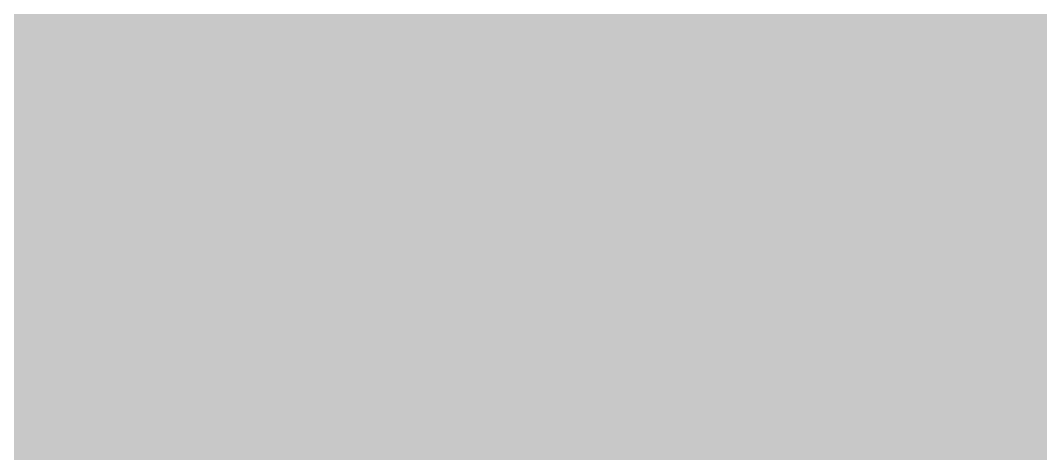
# Model space of a CAD drawing. Header units: millimetres. Extents: x 27 to 189, y -121 to -22.
# Drawn here: x 162.85 to 175.68, y -41.94 to -36.49 of the extents above; entities that cross this region are included whole.
import ezdxf

# ---------------------------------------------------------------- set-up
doc = ezdxf.new("R2010")
doc.units = ezdxf.units.MM
doc.header["$MEASUREMENT"] = 0
doc.layers.add('Layer 1', color=7, linetype='Continuous')

msp = doc.modelspace()

# ---------------------------------------------------------------- hatches: boundary and pattern name
at = {"layer": 'Layer 1'}
h = msp.add_hatch(color=2, dxfattribs=at)
h.dxf.hatch_style = 2
edge = h.paths.add_edge_path()
edge.add_spline(control_points=[(165.942, -35.834), (165.942, -35.834), (161.501, -35.834), (161.501, -35.834), (161.501, -35.834), (158.269, -35.834), (158.269, -35.834), (157.497, -34.402), (156.034, -33.393), (154.332, -33.263), (155.837, -32.148), (156.817, -30.365), (156.817, -28.348), (156.817, -24.968), (154.076, -22.227), (150.696, -22.227), (147.316, -22.227), (144.575, -24.968), (144.575, -28.348), (144.575, -30.365), (145.555, -32.148), (147.06, -33.263), (145.358, -33.393), (143.895, -34.402), (143.123, -35.834), (143.123, -35.834), (139.892, -35.834), (139.892, -35.834), (139.892, -35.834), (135.45, -35.834), (135.45, -35.834), (135.45, -35.834), (112.878, -35.834), (112.878, -35.834), (112.878, -35.834), (135.664, -120.161), (135.664, -120.161), (135.664, -120.161), (165.729, -120.161), (165.729, -120.161), (165.729, -120.161), (188.514, -35.834), (188.514, -35.834), (188.514, -35.834), (165.942, -35.834), (165.942, -35.834)], knot_values=[0, 0, 0, 0, 1, 1, 1, 2, 2, 2, 3, 3, 3, 4, 4, 4, 5, 5, 5, 6, 6, 6, 7, 7, 7, 8, 8, 8, 9, 9, 9, 10, 10, 10, 11, 11, 11, 12, 12, 12, 13, 13, 13, 14, 14, 14, 15, 15, 15, 15], degree=3, periodic=1)
edge = h.paths.add_edge_path()
edge.add_spline(control_points=[(146.889, -28.348), (146.889, -26.249), (148.597, -24.541), (150.696, -24.541), (152.795, -24.541), (154.503, -26.249), (154.503, -28.348), (154.503, -30.447), (152.795, -32.155), (150.696, -32.155), (148.597, -32.155), (146.889, -30.447), (146.889, -28.348)], knot_values=[0, 0, 0, 0, 1, 1, 1, 2, 2, 2, 3, 3, 3, 4, 4, 4, 4], degree=3, periodic=1)
h.paths.add_polyline_path([(140.66, -38.834), (160.733, -38.834), (150.696, -77.997)])

# ---------------------------------------------------------------- linework, layer by layer
at = {"layer": 'Layer 1', "lineweight": 0}
msp.add_open_spline([(165.942, -35.834), (165.942, -35.834), (161.501, -35.834), (161.501, -35.834), (161.501, -35.834), (158.269, -35.834), (158.269, -35.834), (157.497, -34.402), (156.034, -33.393), (154.332, -33.263), (155.837, -32.148), (156.817, -30.365), (156.817, -28.348), (156.817, -24.968), (154.076, -22.227), (150.696, -22.227), (147.316, -22.227), (144.575, -24.968), (144.575, -28.348), (144.575, -30.365), (145.555, -32.148), (147.06, -33.263), (145.358, -33.393), (143.895, -34.402), (143.123, -35.834), (143.123, -35.834), (139.892, -35.834), (139.892, -35.834), (139.892, -35.834), (135.45, -35.834), (135.45, -35.834), (135.45, -35.834), (112.878, -35.834), (112.878, -35.834), (112.878, -35.834), (135.664, -120.161), (135.664, -120.161), (135.664, -120.161), (165.729, -120.161), (165.729, -120.161), (165.729, -120.161), (188.514, -35.834), (188.514, -35.834), (188.514, -35.834), (165.942, -35.834), (165.942, -35.834)], degree=3, knots=[0, 0, 0, 0, 1, 1, 1, 2, 2, 2, 3, 3, 3, 4, 4, 4, 5, 5, 5, 6, 6, 6, 7, 7, 7, 8, 8, 8, 9, 9, 9, 10, 10, 10, 11, 11, 11, 12, 12, 12, 13, 13, 13, 14, 14, 14, 15, 15, 15, 15], dxfattribs=at)

doc.saveas('drawing.dxf')
